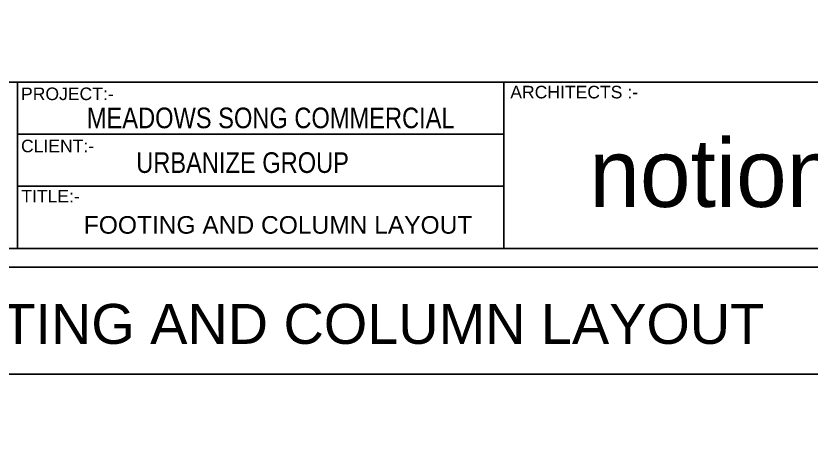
# Model space of a CAD drawing. Extents: x 1878645 to 3043969, y -1160829 to -603973.
# Drawn here: x 2108940 to 2143617, y -702774 to -684178 of the extents above; entities that cross this region are included whole.
import ezdxf

# ---------------------------------------------------------------- set-up
doc = ezdxf.new("R2010")
doc.units = 0
doc.header["$LTSCALE"] = 100
for name, color, linetype in [('A-ANNO-TEXT', 8, 'Continuous'), ('COLUMN-NO', 7, 'Continuous'), ('Dim', 3, 'Continuous')]:
    doc.layers.add(name, color=color, linetype=linetype)
doc.styles.add('ARIAL', font='arial.ttf')
doc.styles.add('DIM-1', font='ARIALN.TTF')
doc.styles.get("Standard").update_dxf_attribs({"font": 'verdana.ttf'})
doc.styles.add('Style-font003', font='arial.ttf')

msp = doc.modelspace()

# ---------------------------------------------------------------- linework, layer by layer
for p, q in [((2160702.1246, -687063.20461), (2075124.31494, -687063.20461)), ((2109008.06036, -694330.51489), (2109008.06036, -687063.20461)), ((2130224.40137, -694330.51489), (2130224.40137, -687078.75274)), ((2130224.40137, -689337.54743), (2109008.06036, -689337.54743)), ((2130224.40137, -691611.89025), (2109008.06036, -691611.89025)), ((2074349.15362, -694330.51489), (2160702.1246, -694330.51489))]:
    msp.add_line(p, q)
at = {"color": 35}
msp.add_line((2073542.98585, -695136.68266), (2161477.28592, -695136.68266), dxfattribs=at)
at = {"layer": 'Dim'}
for points in [[(2068708.258, -624079.55158), (2460808.93685, -624079.55158), (2460808.93685, -699809.46868), (2068708.258, -699809.46868)], [(2068708.258, -699809.46868), (2460808.93685, -699809.46868), (2460808.93685, -814196.31973), (2068708.258, -814196.31973)]]:
    msp.add_lwpolyline(points, close=True, dxfattribs=at)

# ---------------------------------------------------------------- texts
at = {"style": 'ARIAL'}
msp.add_text('FOOTING AND COLUMN LAYOUT', height=766.0981906, dxfattribs=at).set_placement((2111900.86211, -693680.5209))
at = {"color": 2, "style": 'ARIAL'}
msp.add_text('FOOTING AND COLUMN LAYOUT', height=1742.5580626, dxfattribs=at).set_placement((2103031.70685, -698488.33049))
at = {"layer": 'A-ANNO-TEXT', "style": 'DIM-1'}
for s, p in [('MEADOWS SONG COMMERCIAL ', (2112033.58782, -689078.63607)), ('URBANIZE GROUP', (2114185.83817, -691028.96681))]:
    msp.add_text(s, height=900, dxfattribs=at).set_placement(p)
at = {"layer": 'A-ANNO-TEXT', "insert": (2133945.83457, -689544.15913), "char_height": 2968.4504583, "width": 110018.0230473, "attachment_point": 1}
msp.add_mtext('\\pxql;{\\fNiagara Solid|b0|i0|c0|p82;\\C251;n\\C252;otio\\C251;n}', dxfattribs=at)
at = {"layer": 'COLUMN-NO', "style": 'Style-font003'}
for s, height, p in [('PROJECT:-', 547.689089, (2109163.56021, -687852.03598)), ('ARCHITECTS :- ', 547.6890886, (2130499.38875, -687776.69249)), ('CLIENT:-', 547.689089, (2109163.56021, -690126.37879)), ('TITLE:-', 547.689089, (2109176.24226, -692315.12419))]:
    msp.add_text(s, height=height, dxfattribs=at).set_placement(p)

doc.saveas('drawing.dxf')
